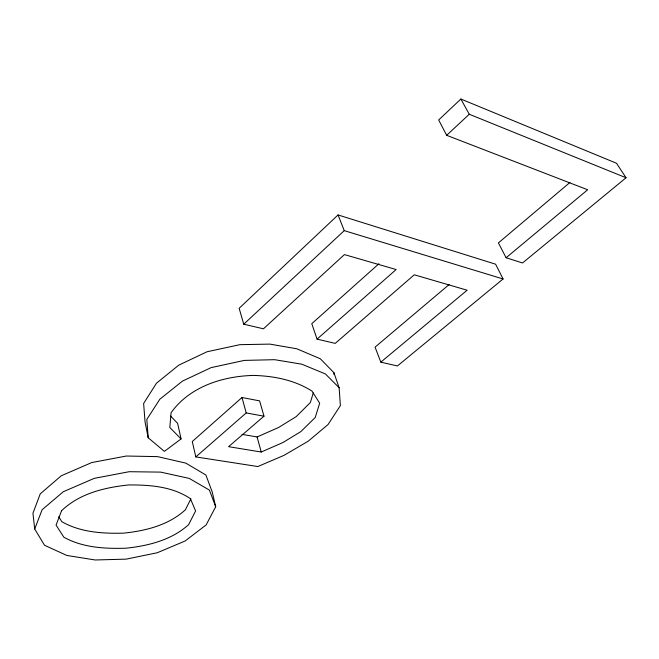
<?xml version="1.0" encoding="UTF-8"?>
<svg xmlns="http://www.w3.org/2000/svg" width="659" height="659" viewBox="0 0 659 659"><rect width="100%" height="100%" fill="white"/><g stroke="black" fill="none" stroke-linecap="round" stroke-linejoin="round"><path stroke-width="0.99" d="M313.28 392.929L310.373 402.517L296.204 416.612L278.518 427.526L257.084 436.95L242.034 434.363M34.713 528.996L42.118 509.728L63.346 491.705L94.253 478.352L129.197 471.704L160.664 472.116L189.24 478.409L209.414 490.107L215.699 506.755L206.119 524.951L185.163 540.973L157.262 552.753L126.141 559.137L95.151 559.977L66.823 555.455L44.491 545.24L34.713 528.996L32.95 513.229L40.248 493.846L61.221 475.806L91.774 462.536L126.355 456.028L157.526 456.621L185.846 463.129L205.896 475.032L212.19 491.853L215.699 506.755M190.921 498.756L185.401 509.778C168.465 525.256 145.672 530.882 123.414 533.156C102.367 533.666 80.505 532.365 61.822 521.681L58.733 516.78M449.158 284.531L375.062 347.145L380.828 362.153L397.418 365.959L503.089 278.979L495.593 264.193L338.051 214.949L239.143 308.305L243.748 324.195L263.443 328.808L344.426 254.596L396.141 269.539L317.07 339.121L311.781 323.668L378.941 263.732M506.096 257.751L522.538 262.966L626.05 177.765L616.519 163.259L460.872 99.023L438.663 119.979L446.654 135.309L587.671 189.767L506.096 257.751L498.41 242.899L569.969 182.428M243.748 324.195L344.253 230.642L503.089 278.979M446.654 135.309L469.274 114.254L626.05 177.765M181.068 438.919L169.833 427.493L171.076 412.732C189.619 386.676 222.594 376.223 253.394 375.416C273.864 375.984 294.532 379.955 312.012 391.116L319.681 403.226L315.208 417.534L300.825 431.612L282.925 442.543L261.244 452.025L228.582 446.678L263.987 416.191L259.621 400.886L242.001 397.509L192.28 441.514L195.814 456.918L257.834 466.539L283.971 455.377L308.181 441.217L328.067 424.528L340.382 405.606L339.13 387.731L333.915 372.656L320.282 358.751L296.789 348.776L269.893 344.113L239.942 344.665L207.05 351.758L178.762 365.152L156.463 383.217L143.621 403.489L145.054 421.966L148.201 437.765L164.379 451.374L181.068 438.919L177.6 423.309L170.623 416.084M195.814 456.918L246.211 412.929L263.987 416.191M380.828 362.153L467.14 290.215L414.272 274.795L335.217 343.397L317.07 339.121M339.13 387.731L325.455 373.983L301.789 364.18L274.646 359.69L244.382 360.399L211.119 367.623L182.477 381.1L159.865 399.189L146.817 419.412L148.201 437.765M460.872 99.023L469.274 114.254M338.051 214.949L344.253 230.642M257.084 436.95L261.244 452.025M242.001 397.509L246.211 412.929M333.915 372.656L334.064 374.65M61.584 510.709L56.081 525.116L63.841 537.2C82.779 547.72 104.789 548.832 125.976 548.214C148.423 545.817 171.398 540.149 188.598 524.679L195.608 510.98L190.385 498.641C172.246 486.449 149.922 484.843 128.686 484.942C104.559 487.487 79.607 493.418 61.584 510.709"/></g></svg>
